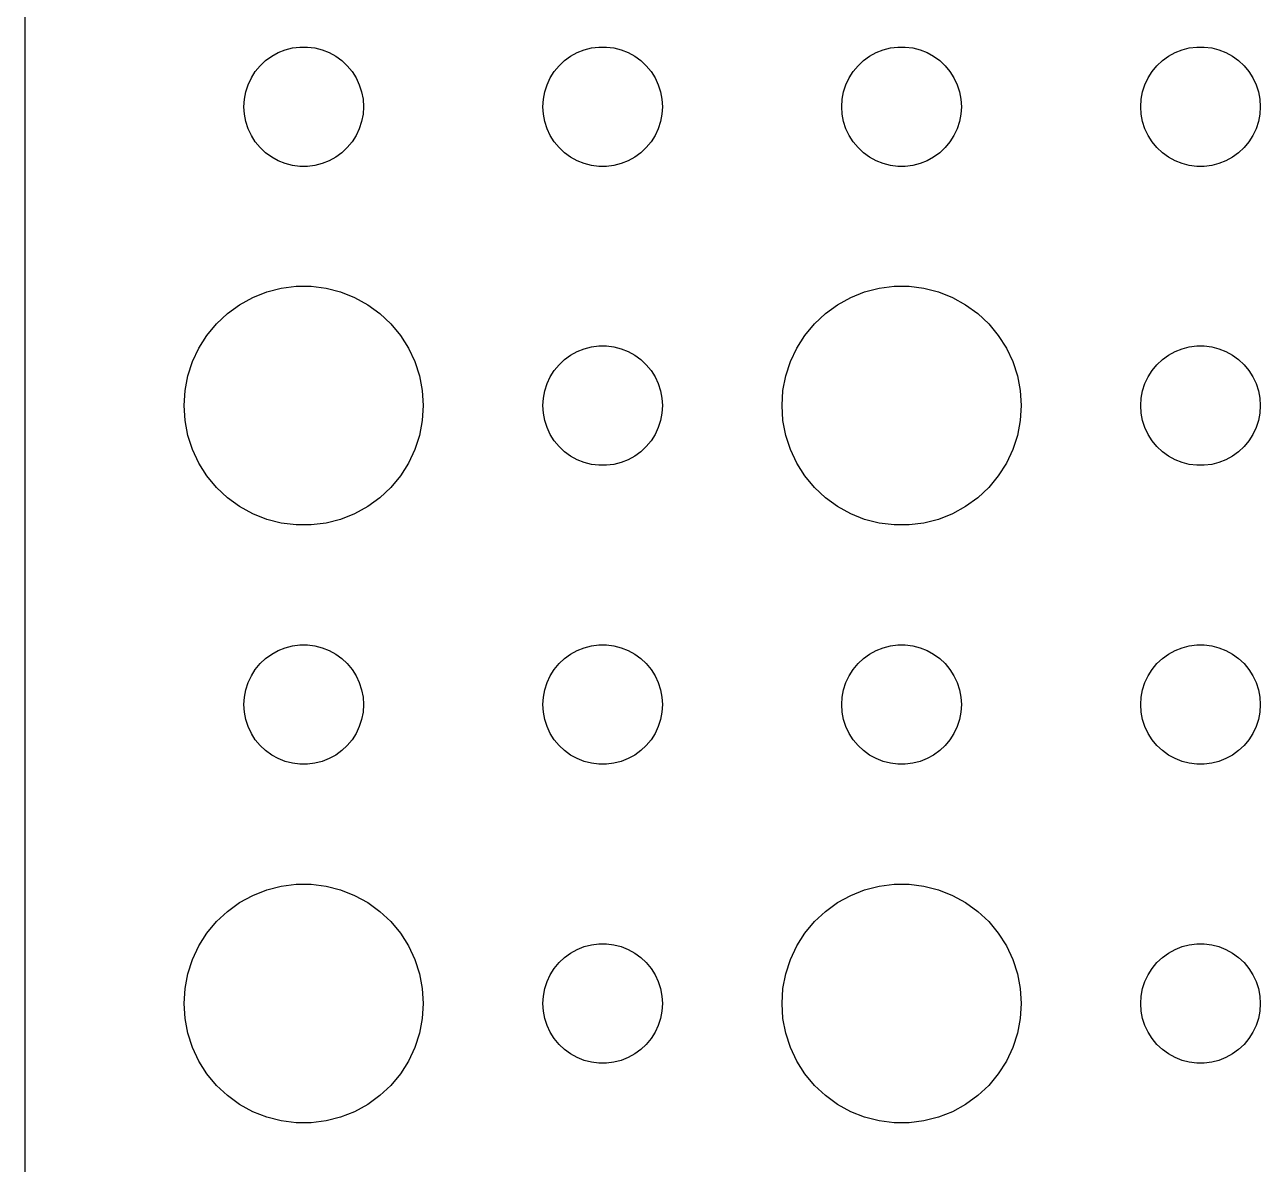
# Model space of a CAD drawing. Header units: metres. Extents: x -134 to 134, y 176 to 394.
# Drawn here: x -134.5 to -103.5, y 223.97 to 252.56 of the extents above; entities that cross this region are included whole.
import ezdxf

# ---------------------------------------------------------------- set-up
doc = ezdxf.new("R2010")
doc.units = ezdxf.units.M

msp = doc.modelspace()

# ---------------------------------------------------------------- linework, layer by layer
for p, q in [((-134.5, 275), (-134.5, 181)), ((-128.456, 251.656), (-128.304, 251.766)), ((-128.304, 251.766), (-128.139, 251.857)), ((-128.139, 251.857), (-127.964, 251.927)), ((-127.964, 251.927), (-127.781, 251.973)), ((-127.781, 251.973), (-127.594, 251.997)), ((-127.594, 251.997), (-127.406, 251.997)), ((-127.406, 251.997), (-127.219, 251.973)), ((-127.219, 251.973), (-127.036, 251.927)), ((-127.036, 251.927), (-126.861, 251.857)), ((-126.861, 251.857), (-126.696, 251.766)), ((-126.696, 251.766), (-126.544, 251.656)), ((-120.956, 251.656), (-120.804, 251.766)), ((-120.804, 251.766), (-120.639, 251.857)), ((-120.639, 251.857), (-120.464, 251.927)), ((-120.464, 251.927), (-120.281, 251.973)), ((-120.281, 251.973), (-120.094, 251.997)), ((-120.094, 251.997), (-119.906, 251.997)), ((-119.906, 251.997), (-119.719, 251.973)), ((-119.719, 251.973), (-119.536, 251.927)), ((-119.536, 251.927), (-119.361, 251.857)), ((-119.361, 251.857), (-119.196, 251.766)), ((-119.196, 251.766), (-119.044, 251.656)), ((-113.456, 251.656), (-113.304, 251.766)), ((-113.304, 251.766), (-113.139, 251.857)), ((-113.139, 251.857), (-112.964, 251.927)), ((-112.964, 251.927), (-112.781, 251.973)), ((-112.781, 251.973), (-112.594, 251.997)), ((-112.594, 251.997), (-112.406, 251.997)), ((-112.406, 251.997), (-112.219, 251.973)), ((-112.219, 251.973), (-112.036, 251.927)), ((-112.036, 251.927), (-111.861, 251.857)), ((-111.861, 251.857), (-111.696, 251.766)), ((-111.696, 251.766), (-111.544, 251.656)), ((-105.956, 251.656), (-105.804, 251.766)), ((-105.804, 251.766), (-105.639, 251.857)), ((-105.639, 251.857), (-105.464, 251.927)), ((-105.464, 251.927), (-105.281, 251.973)), ((-105.281, 251.973), (-105.094, 251.997)), ((-105.094, 251.997), (-104.906, 251.997)), ((-104.906, 251.997), (-104.719, 251.973)), ((-104.719, 251.973), (-104.536, 251.927)), ((-104.536, 251.927), (-104.361, 251.857)), ((-104.361, 251.857), (-104.196, 251.766)), ((-104.196, 251.766), (-104.044, 251.656)), ((-128.714, 251.382), (-128.593, 251.527)), ((-128.593, 251.527), (-128.456, 251.656)), ((-126.544, 251.656), (-126.407, 251.527)), ((-126.407, 251.527), (-126.286, 251.382)), ((-121.214, 251.382), (-121.093, 251.527)), ((-121.093, 251.527), (-120.956, 251.656)), ((-119.044, 251.656), (-118.907, 251.527)), ((-118.907, 251.527), (-118.786, 251.382)), ((-113.714, 251.382), (-113.593, 251.527)), ((-113.593, 251.527), (-113.456, 251.656)), ((-111.544, 251.656), (-111.407, 251.527)), ((-111.407, 251.527), (-111.286, 251.382)), ((-106.214, 251.382), (-106.093, 251.527)), ((-106.093, 251.527), (-105.956, 251.656)), ((-104.044, 251.656), (-103.907, 251.527)), ((-103.907, 251.527), (-103.786, 251.382)), ((-128.895, 251.052), (-128.814, 251.223)), ((-128.814, 251.223), (-128.714, 251.382)), ((-126.286, 251.382), (-126.186, 251.223)), ((-126.186, 251.223), (-126.105, 251.052)), ((-121.395, 251.052), (-121.314, 251.223)), ((-121.314, 251.223), (-121.214, 251.382)), ((-118.786, 251.382), (-118.686, 251.223)), ((-118.686, 251.223), (-118.605, 251.052)), ((-113.895, 251.052), (-113.814, 251.223)), ((-113.814, 251.223), (-113.714, 251.382)), ((-111.286, 251.382), (-111.186, 251.223)), ((-111.186, 251.223), (-111.105, 251.052)), ((-106.395, 251.052), (-106.314, 251.223)), ((-106.314, 251.223), (-106.214, 251.382)), ((-103.786, 251.382), (-103.686, 251.223)), ((-103.686, 251.223), (-103.605, 251.052)), ((-128.988, 250.688), (-128.953, 250.873)), ((-128.953, 250.873), (-128.895, 251.052)), ((-126.105, 251.052), (-126.047, 250.873)), ((-126.047, 250.873), (-126.012, 250.688)), ((-121.488, 250.688), (-121.453, 250.873)), ((-121.453, 250.873), (-121.395, 251.052)), ((-118.605, 251.052), (-118.547, 250.873)), ((-118.547, 250.873), (-118.512, 250.688)), ((-113.988, 250.688), (-113.953, 250.873)), ((-113.953, 250.873), (-113.895, 251.052)), ((-111.105, 251.052), (-111.047, 250.873)), ((-111.047, 250.873), (-111.012, 250.688)), ((-106.488, 250.688), (-106.453, 250.873)), ((-106.453, 250.873), (-106.395, 251.052)), ((-103.605, 251.052), (-103.547, 250.873)), ((-103.547, 250.873), (-103.512, 250.688)), ((-129, 250.5), (-128.988, 250.688)), ((-128.988, 250.312), (-129, 250.5)), ((-126.012, 250.688), (-126, 250.5)), ((-126, 250.5), (-126.012, 250.312)), ((-121.5, 250.5), (-121.488, 250.688)), ((-121.488, 250.312), (-121.5, 250.5)), ((-118.512, 250.688), (-118.5, 250.5)), ((-118.5, 250.5), (-118.512, 250.312)), ((-114, 250.5), (-113.988, 250.688)), ((-113.988, 250.312), (-114, 250.5)), ((-111.012, 250.688), (-111, 250.5)), ((-111, 250.5), (-111.012, 250.312)), ((-106.5, 250.5), (-106.488, 250.688)), ((-106.488, 250.312), (-106.5, 250.5)), ((-103.512, 250.688), (-103.5, 250.5)), ((-103.5, 250.5), (-103.512, 250.312)), ((-128.953, 250.127), (-128.988, 250.312)), ((-126.012, 250.312), (-126.047, 250.127)), ((-121.453, 250.127), (-121.488, 250.312)), ((-118.512, 250.312), (-118.547, 250.127)), ((-113.953, 250.127), (-113.988, 250.312)), ((-111.012, 250.312), (-111.047, 250.127)), ((-106.453, 250.127), (-106.488, 250.312)), ((-103.512, 250.312), (-103.547, 250.127)), ((-128.895, 249.948), (-128.953, 250.127)), ((-128.814, 249.777), (-128.895, 249.948)), ((-126.105, 249.948), (-126.186, 249.777)), ((-126.047, 250.127), (-126.105, 249.948)), ((-121.395, 249.948), (-121.453, 250.127)), ((-121.314, 249.777), (-121.395, 249.948)), ((-118.605, 249.948), (-118.686, 249.777)), ((-118.547, 250.127), (-118.605, 249.948)), ((-113.895, 249.948), (-113.953, 250.127)), ((-113.814, 249.777), (-113.895, 249.948)), ((-111.105, 249.948), (-111.186, 249.777)), ((-111.047, 250.127), (-111.105, 249.948)), ((-106.395, 249.948), (-106.453, 250.127)), ((-106.314, 249.777), (-106.395, 249.948)), ((-103.605, 249.948), (-103.686, 249.777)), ((-103.547, 250.127), (-103.605, 249.948)), ((-128.714, 249.618), (-128.814, 249.777)), ((-128.593, 249.473), (-128.714, 249.618)), ((-126.286, 249.618), (-126.407, 249.473)), ((-126.186, 249.777), (-126.286, 249.618)), ((-121.214, 249.618), (-121.314, 249.777)), ((-121.093, 249.473), (-121.214, 249.618)), ((-118.786, 249.618), (-118.907, 249.473)), ((-118.686, 249.777), (-118.786, 249.618)), ((-113.714, 249.618), (-113.814, 249.777)), ((-113.593, 249.473), (-113.714, 249.618)), ((-111.286, 249.618), (-111.407, 249.473)), ((-111.186, 249.777), (-111.286, 249.618)), ((-106.214, 249.618), (-106.314, 249.777)), ((-106.093, 249.473), (-106.214, 249.618)), ((-103.786, 249.618), (-103.907, 249.473)), ((-103.686, 249.777), (-103.786, 249.618)), ((-128.456, 249.344), (-128.593, 249.473)), ((-128.304, 249.234), (-128.456, 249.344)), ((-126.544, 249.344), (-126.696, 249.234)), ((-126.407, 249.473), (-126.544, 249.344)), ((-120.956, 249.344), (-121.093, 249.473)), ((-120.804, 249.234), (-120.956, 249.344)), ((-119.044, 249.344), (-119.196, 249.234)), ((-118.907, 249.473), (-119.044, 249.344)), ((-113.456, 249.344), (-113.593, 249.473)), ((-113.304, 249.234), (-113.456, 249.344)), ((-111.544, 249.344), (-111.696, 249.234)), ((-111.407, 249.473), (-111.544, 249.344)), ((-105.956, 249.344), (-106.093, 249.473)), ((-105.804, 249.234), (-105.956, 249.344)), ((-104.044, 249.344), (-104.196, 249.234)), ((-103.907, 249.473), (-104.044, 249.344)), ((-128.139, 249.143), (-128.304, 249.234)), ((-127.964, 249.073), (-128.139, 249.143)), ((-127.781, 249.027), (-127.964, 249.073)), ((-127.594, 249.003), (-127.781, 249.027)), ((-127.406, 249.003), (-127.594, 249.003)), ((-127.219, 249.027), (-127.406, 249.003)), ((-127.036, 249.073), (-127.219, 249.027)), ((-126.861, 249.143), (-127.036, 249.073)), ((-126.696, 249.234), (-126.861, 249.143)), ((-120.639, 249.143), (-120.804, 249.234)), ((-120.464, 249.073), (-120.639, 249.143)), ((-120.281, 249.027), (-120.464, 249.073)), ((-120.094, 249.003), (-120.281, 249.027)), ((-119.906, 249.003), (-120.094, 249.003)), ((-119.719, 249.027), (-119.906, 249.003)), ((-119.536, 249.073), (-119.719, 249.027)), ((-119.361, 249.143), (-119.536, 249.073)), ((-119.196, 249.234), (-119.361, 249.143)), ((-113.139, 249.143), (-113.304, 249.234)), ((-112.964, 249.073), (-113.139, 249.143)), ((-112.781, 249.027), (-112.964, 249.073)), ((-112.594, 249.003), (-112.781, 249.027)), ((-112.406, 249.003), (-112.594, 249.003)), ((-112.219, 249.027), (-112.406, 249.003)), ((-112.036, 249.073), (-112.219, 249.027)), ((-111.861, 249.143), (-112.036, 249.073)), ((-111.696, 249.234), (-111.861, 249.143)), ((-105.639, 249.143), (-105.804, 249.234)), ((-105.464, 249.073), (-105.639, 249.143)), ((-105.281, 249.027), (-105.464, 249.073)), ((-105.094, 249.003), (-105.281, 249.027)), ((-104.906, 249.003), (-105.094, 249.003)), ((-104.719, 249.027), (-104.906, 249.003)), ((-104.536, 249.073), (-104.719, 249.027)), ((-104.361, 249.143), (-104.536, 249.073)), ((-104.196, 249.234), (-104.361, 249.143)), ((-128.777, 245.714), (-128.427, 245.853)), ((-128.427, 245.853), (-128.062, 245.947)), ((-128.062, 245.947), (-127.688, 245.994)), ((-127.688, 245.994), (-127.312, 245.994)), ((-127.312, 245.994), (-126.938, 245.947)), ((-126.938, 245.947), (-126.573, 245.853)), ((-126.573, 245.853), (-126.223, 245.714)), ((-113.777, 245.714), (-113.427, 245.853)), ((-113.427, 245.853), (-113.062, 245.947)), ((-113.062, 245.947), (-112.688, 245.994)), ((-112.688, 245.994), (-112.312, 245.994)), ((-112.312, 245.994), (-111.938, 245.947)), ((-111.938, 245.947), (-111.573, 245.853)), ((-111.573, 245.853), (-111.223, 245.714)), ((-129.412, 245.312), (-129.107, 245.533)), ((-129.107, 245.533), (-128.777, 245.714)), ((-126.223, 245.714), (-125.893, 245.533)), ((-125.893, 245.533), (-125.588, 245.312)), ((-114.412, 245.312), (-114.107, 245.533)), ((-114.107, 245.533), (-113.777, 245.714)), ((-111.223, 245.714), (-110.893, 245.533)), ((-110.893, 245.533), (-110.588, 245.312)), ((-129.687, 245.054), (-129.412, 245.312)), ((-125.588, 245.312), (-125.313, 245.054)), ((-114.687, 245.054), (-114.412, 245.312)), ((-110.588, 245.312), (-110.313, 245.054)), ((-129.927, 244.763), (-129.687, 245.054)), ((-125.313, 245.054), (-125.073, 244.763)), ((-114.927, 244.763), (-114.687, 245.054)), ((-110.313, 245.054), (-110.073, 244.763)), ((-130.129, 244.445), (-129.927, 244.763)), ((-125.073, 244.763), (-124.871, 244.445)), ((-115.129, 244.445), (-114.927, 244.763)), ((-110.073, 244.763), (-109.871, 244.445)), ((-130.289, 244.104), (-130.129, 244.445)), ((-124.871, 244.445), (-124.711, 244.104)), ((-120.804, 244.266), (-120.639, 244.357)), ((-120.639, 244.357), (-120.464, 244.427)), ((-120.464, 244.427), (-120.281, 244.473)), ((-120.281, 244.473), (-120.094, 244.497)), ((-120.094, 244.497), (-119.906, 244.497)), ((-119.906, 244.497), (-119.719, 244.473)), ((-119.719, 244.473), (-119.536, 244.427)), ((-119.536, 244.427), (-119.361, 244.357)), ((-119.361, 244.357), (-119.196, 244.266)), ((-115.289, 244.104), (-115.129, 244.445)), ((-109.871, 244.445), (-109.711, 244.104)), ((-105.804, 244.266), (-105.639, 244.357)), ((-105.639, 244.357), (-105.464, 244.427)), ((-105.464, 244.427), (-105.281, 244.473)), ((-105.281, 244.473), (-105.094, 244.497)), ((-105.094, 244.497), (-104.906, 244.497)), ((-104.906, 244.497), (-104.719, 244.473)), ((-104.719, 244.473), (-104.536, 244.427)), ((-104.536, 244.427), (-104.361, 244.357)), ((-104.361, 244.357), (-104.196, 244.266)), ((-130.406, 243.746), (-130.289, 244.104)), ((-124.711, 244.104), (-124.594, 243.746)), ((-121.214, 243.882), (-121.093, 244.027)), ((-121.093, 244.027), (-120.956, 244.156)), ((-120.956, 244.156), (-120.804, 244.266)), ((-119.196, 244.266), (-119.044, 244.156)), ((-119.044, 244.156), (-118.907, 244.027)), ((-118.907, 244.027), (-118.786, 243.882)), ((-115.406, 243.746), (-115.289, 244.104)), ((-109.711, 244.104), (-109.594, 243.746)), ((-106.214, 243.882), (-106.093, 244.027)), ((-106.093, 244.027), (-105.956, 244.156)), ((-105.956, 244.156), (-105.804, 244.266)), ((-104.196, 244.266), (-104.044, 244.156)), ((-104.044, 244.156), (-103.907, 244.027)), ((-103.907, 244.027), (-103.786, 243.882)), ((-130.476, 243.376), (-130.406, 243.746)), ((-124.594, 243.746), (-124.524, 243.376)), ((-121.395, 243.552), (-121.314, 243.723)), ((-121.314, 243.723), (-121.214, 243.882)), ((-118.786, 243.882), (-118.686, 243.723)), ((-118.686, 243.723), (-118.605, 243.552)), ((-115.476, 243.376), (-115.406, 243.746)), ((-109.594, 243.746), (-109.524, 243.376)), ((-106.395, 243.552), (-106.314, 243.723)), ((-106.314, 243.723), (-106.214, 243.882)), ((-103.786, 243.882), (-103.686, 243.723)), ((-103.686, 243.723), (-103.605, 243.552)), ((-130.5, 243), (-130.476, 243.376)), ((-124.524, 243.376), (-124.5, 243)), ((-121.488, 243.188), (-121.453, 243.373)), ((-121.453, 243.373), (-121.395, 243.552)), ((-118.605, 243.552), (-118.547, 243.373)), ((-118.547, 243.373), (-118.512, 243.188)), ((-115.5, 243), (-115.476, 243.376)), ((-109.524, 243.376), (-109.5, 243)), ((-106.488, 243.188), (-106.453, 243.373)), ((-106.453, 243.373), (-106.395, 243.552)), ((-103.605, 243.552), (-103.547, 243.373)), ((-103.547, 243.373), (-103.512, 243.188)), ((-121.5, 243), (-121.488, 243.188)), ((-118.512, 243.188), (-118.5, 243)), ((-106.5, 243), (-106.488, 243.188)), ((-103.512, 243.188), (-103.5, 243)), ((-130.476, 242.624), (-130.5, 243)), ((-124.5, 243), (-124.524, 242.624)), ((-121.488, 242.812), (-121.5, 243)), ((-121.453, 242.627), (-121.488, 242.812)), ((-118.512, 242.812), (-118.547, 242.627)), ((-118.5, 243), (-118.512, 242.812)), ((-115.476, 242.624), (-115.5, 243)), ((-109.5, 243), (-109.524, 242.624)), ((-106.488, 242.812), (-106.5, 243)), ((-106.453, 242.627), (-106.488, 242.812)), ((-103.512, 242.812), (-103.547, 242.627)), ((-103.5, 243), (-103.512, 242.812)), ((-130.406, 242.254), (-130.476, 242.624)), ((-124.524, 242.624), (-124.594, 242.254)), ((-121.395, 242.448), (-121.453, 242.627)), ((-121.314, 242.277), (-121.395, 242.448)), ((-118.605, 242.448), (-118.686, 242.277)), ((-118.547, 242.627), (-118.605, 242.448)), ((-115.406, 242.254), (-115.476, 242.624)), ((-109.524, 242.624), (-109.594, 242.254)), ((-106.395, 242.448), (-106.453, 242.627)), ((-106.314, 242.277), (-106.395, 242.448)), ((-103.605, 242.448), (-103.686, 242.277)), ((-103.547, 242.627), (-103.605, 242.448)), ((-130.289, 241.896), (-130.406, 242.254)), ((-124.594, 242.254), (-124.711, 241.896)), ((-121.214, 242.118), (-121.314, 242.277)), ((-121.093, 241.973), (-121.214, 242.118)), ((-118.786, 242.118), (-118.907, 241.973)), ((-118.686, 242.277), (-118.786, 242.118)), ((-115.289, 241.896), (-115.406, 242.254)), ((-109.594, 242.254), (-109.711, 241.896)), ((-106.214, 242.118), (-106.314, 242.277)), ((-106.093, 241.973), (-106.214, 242.118)), ((-103.786, 242.118), (-103.907, 241.973)), ((-103.686, 242.277), (-103.786, 242.118)), ((-130.129, 241.555), (-130.289, 241.896)), ((-124.711, 241.896), (-124.871, 241.555)), ((-120.956, 241.844), (-121.093, 241.973)), ((-120.804, 241.734), (-120.956, 241.844)), ((-119.044, 241.844), (-119.196, 241.734)), ((-118.907, 241.973), (-119.044, 241.844)), ((-115.129, 241.555), (-115.289, 241.896)), ((-109.711, 241.896), (-109.871, 241.555)), ((-105.956, 241.844), (-106.093, 241.973)), ((-105.804, 241.734), (-105.956, 241.844)), ((-104.044, 241.844), (-104.196, 241.734)), ((-103.907, 241.973), (-104.044, 241.844)), ((-129.927, 241.237), (-130.129, 241.555)), ((-124.871, 241.555), (-125.073, 241.237)), ((-120.639, 241.643), (-120.804, 241.734)), ((-120.464, 241.573), (-120.639, 241.643)), ((-120.281, 241.527), (-120.464, 241.573)), ((-120.094, 241.503), (-120.281, 241.527)), ((-119.906, 241.503), (-120.094, 241.503)), ((-119.719, 241.527), (-119.906, 241.503)), ((-119.536, 241.573), (-119.719, 241.527)), ((-119.361, 241.643), (-119.536, 241.573)), ((-119.196, 241.734), (-119.361, 241.643)), ((-114.927, 241.237), (-115.129, 241.555)), ((-109.871, 241.555), (-110.073, 241.237)), ((-105.639, 241.643), (-105.804, 241.734)), ((-105.464, 241.573), (-105.639, 241.643)), ((-105.281, 241.527), (-105.464, 241.573)), ((-105.094, 241.503), (-105.281, 241.527)), ((-104.906, 241.503), (-105.094, 241.503)), ((-104.719, 241.527), (-104.906, 241.503)), ((-104.536, 241.573), (-104.719, 241.527)), ((-104.361, 241.643), (-104.536, 241.573)), ((-104.196, 241.734), (-104.361, 241.643)), ((-129.687, 240.946), (-129.927, 241.237)), ((-125.073, 241.237), (-125.313, 240.946)), ((-114.687, 240.946), (-114.927, 241.237)), ((-110.073, 241.237), (-110.313, 240.946)), ((-129.412, 240.688), (-129.687, 240.946)), ((-125.313, 240.946), (-125.588, 240.688)), ((-114.412, 240.688), (-114.687, 240.946)), ((-110.313, 240.946), (-110.588, 240.688)), ((-129.107, 240.467), (-129.412, 240.688)), ((-125.588, 240.688), (-125.893, 240.467)), ((-114.107, 240.467), (-114.412, 240.688)), ((-110.588, 240.688), (-110.893, 240.467)), ((-128.777, 240.286), (-129.107, 240.467)), ((-128.427, 240.147), (-128.777, 240.286)), ((-126.223, 240.286), (-126.573, 240.147)), ((-125.893, 240.467), (-126.223, 240.286)), ((-113.777, 240.286), (-114.107, 240.467)), ((-113.427, 240.147), (-113.777, 240.286)), ((-111.223, 240.286), (-111.573, 240.147)), ((-110.893, 240.467), (-111.223, 240.286)), ((-128.062, 240.053), (-128.427, 240.147)), ((-127.688, 240.006), (-128.062, 240.053)), ((-127.312, 240.006), (-127.688, 240.006)), ((-126.938, 240.053), (-127.312, 240.006)), ((-126.573, 240.147), (-126.938, 240.053)), ((-113.062, 240.053), (-113.427, 240.147)), ((-112.688, 240.006), (-113.062, 240.053)), ((-112.312, 240.006), (-112.688, 240.006)), ((-111.938, 240.053), (-112.312, 240.006)), ((-111.573, 240.147), (-111.938, 240.053)), ((-128.304, 236.766), (-128.139, 236.857)), ((-128.139, 236.857), (-127.964, 236.927)), ((-127.964, 236.927), (-127.781, 236.973)), ((-127.781, 236.973), (-127.594, 236.997)), ((-127.594, 236.997), (-127.406, 236.997)), ((-127.406, 236.997), (-127.219, 236.973)), ((-127.219, 236.973), (-127.036, 236.927)), ((-127.036, 236.927), (-126.861, 236.857)), ((-126.861, 236.857), (-126.696, 236.766)), ((-120.804, 236.766), (-120.639, 236.857)), ((-120.639, 236.857), (-120.464, 236.927)), ((-120.464, 236.927), (-120.281, 236.973)), ((-120.281, 236.973), (-120.094, 236.997)), ((-120.094, 236.997), (-119.906, 236.997)), ((-119.906, 236.997), (-119.719, 236.973)), ((-119.719, 236.973), (-119.536, 236.927)), ((-119.536, 236.927), (-119.361, 236.857)), ((-119.361, 236.857), (-119.196, 236.766)), ((-113.304, 236.766), (-113.139, 236.857)), ((-113.139, 236.857), (-112.964, 236.927)), ((-112.964, 236.927), (-112.781, 236.973)), ((-112.781, 236.973), (-112.594, 236.997)), ((-112.594, 236.997), (-112.406, 236.997)), ((-112.406, 236.997), (-112.219, 236.973)), ((-112.219, 236.973), (-112.036, 236.927)), ((-112.036, 236.927), (-111.861, 236.857)), ((-111.861, 236.857), (-111.696, 236.766)), ((-105.804, 236.766), (-105.639, 236.857)), ((-105.639, 236.857), (-105.464, 236.927)), ((-105.464, 236.927), (-105.281, 236.973)), ((-105.281, 236.973), (-105.094, 236.997)), ((-105.094, 236.997), (-104.906, 236.997)), ((-104.906, 236.997), (-104.719, 236.973)), ((-104.719, 236.973), (-104.536, 236.927)), ((-104.536, 236.927), (-104.361, 236.857)), ((-104.361, 236.857), (-104.196, 236.766)), ((-128.593, 236.527), (-128.456, 236.656)), ((-128.456, 236.656), (-128.304, 236.766)), ((-126.696, 236.766), (-126.544, 236.656)), ((-126.544, 236.656), (-126.407, 236.527)), ((-121.093, 236.527), (-120.956, 236.656)), ((-120.956, 236.656), (-120.804, 236.766)), ((-119.196, 236.766), (-119.044, 236.656)), ((-119.044, 236.656), (-118.907, 236.527)), ((-113.593, 236.527), (-113.456, 236.656)), ((-113.456, 236.656), (-113.304, 236.766)), ((-111.696, 236.766), (-111.544, 236.656)), ((-111.544, 236.656), (-111.407, 236.527)), ((-106.093, 236.527), (-105.956, 236.656)), ((-105.956, 236.656), (-105.804, 236.766)), ((-104.196, 236.766), (-104.044, 236.656)), ((-104.044, 236.656), (-103.907, 236.527)), ((-128.895, 236.052), (-128.814, 236.223)), ((-128.814, 236.223), (-128.714, 236.382)), ((-128.714, 236.382), (-128.593, 236.527)), ((-126.407, 236.527), (-126.286, 236.382)), ((-126.286, 236.382), (-126.186, 236.223)), ((-126.186, 236.223), (-126.105, 236.052)), ((-121.395, 236.052), (-121.314, 236.223)), ((-121.314, 236.223), (-121.214, 236.382)), ((-121.214, 236.382), (-121.093, 236.527)), ((-118.907, 236.527), (-118.786, 236.382)), ((-118.786, 236.382), (-118.686, 236.223)), ((-118.686, 236.223), (-118.605, 236.052)), ((-113.895, 236.052), (-113.814, 236.223)), ((-113.814, 236.223), (-113.714, 236.382)), ((-113.714, 236.382), (-113.593, 236.527)), ((-111.407, 236.527), (-111.286, 236.382)), ((-111.286, 236.382), (-111.186, 236.223)), ((-111.186, 236.223), (-111.105, 236.052)), ((-106.395, 236.052), (-106.314, 236.223)), ((-106.314, 236.223), (-106.214, 236.382)), ((-106.214, 236.382), (-106.093, 236.527)), ((-103.907, 236.527), (-103.786, 236.382)), ((-103.786, 236.382), (-103.686, 236.223)), ((-103.686, 236.223), (-103.605, 236.052)), ((-128.953, 235.873), (-128.895, 236.052)), ((-126.105, 236.052), (-126.047, 235.873)), ((-121.453, 235.873), (-121.395, 236.052)), ((-118.605, 236.052), (-118.547, 235.873)), ((-113.953, 235.873), (-113.895, 236.052)), ((-111.105, 236.052), (-111.047, 235.873)), ((-106.453, 235.873), (-106.395, 236.052)), ((-103.605, 236.052), (-103.547, 235.873)), ((-129, 235.5), (-128.988, 235.688)), ((-128.988, 235.688), (-128.953, 235.873)), ((-126.047, 235.873), (-126.012, 235.688)), ((-126.012, 235.688), (-126, 235.5)), ((-121.5, 235.5), (-121.488, 235.688)), ((-121.488, 235.688), (-121.453, 235.873)), ((-118.547, 235.873), (-118.512, 235.688)), ((-118.512, 235.688), (-118.5, 235.5)), ((-114, 235.5), (-113.988, 235.688)), ((-113.988, 235.688), (-113.953, 235.873)), ((-111.047, 235.873), (-111.012, 235.688)), ((-111.012, 235.688), (-111, 235.5)), ((-106.5, 235.5), (-106.488, 235.688)), ((-106.488, 235.688), (-106.453, 235.873)), ((-103.547, 235.873), (-103.512, 235.688)), ((-103.512, 235.688), (-103.5, 235.5)), ((-128.988, 235.312), (-129, 235.5)), ((-128.953, 235.127), (-128.988, 235.312)), ((-126.012, 235.312), (-126.047, 235.127)), ((-126, 235.5), (-126.012, 235.312)), ((-121.488, 235.312), (-121.5, 235.5)), ((-121.453, 235.127), (-121.488, 235.312)), ((-118.512, 235.312), (-118.547, 235.127)), ((-118.5, 235.5), (-118.512, 235.312)), ((-113.988, 235.312), (-114, 235.5)), ((-113.953, 235.127), (-113.988, 235.312)), ((-111.012, 235.312), (-111.047, 235.127)), ((-111, 235.5), (-111.012, 235.312)), ((-106.488, 235.312), (-106.5, 235.5)), ((-106.453, 235.127), (-106.488, 235.312)), ((-103.512, 235.312), (-103.547, 235.127)), ((-103.5, 235.5), (-103.512, 235.312)), ((-128.895, 234.948), (-128.953, 235.127)), ((-126.047, 235.127), (-126.105, 234.948)), ((-121.395, 234.948), (-121.453, 235.127)), ((-118.547, 235.127), (-118.605, 234.948)), ((-113.895, 234.948), (-113.953, 235.127)), ((-111.047, 235.127), (-111.105, 234.948)), ((-106.395, 234.948), (-106.453, 235.127)), ((-103.547, 235.127), (-103.605, 234.948)), ((-128.814, 234.777), (-128.895, 234.948)), ((-128.714, 234.618), (-128.814, 234.777)), ((-126.186, 234.777), (-126.286, 234.618)), ((-126.105, 234.948), (-126.186, 234.777)), ((-121.314, 234.777), (-121.395, 234.948)), ((-121.214, 234.618), (-121.314, 234.777)), ((-118.686, 234.777), (-118.786, 234.618)), ((-118.605, 234.948), (-118.686, 234.777)), ((-113.814, 234.777), (-113.895, 234.948)), ((-113.714, 234.618), (-113.814, 234.777)), ((-111.186, 234.777), (-111.286, 234.618)), ((-111.105, 234.948), (-111.186, 234.777)), ((-106.314, 234.777), (-106.395, 234.948)), ((-106.214, 234.618), (-106.314, 234.777)), ((-103.686, 234.777), (-103.786, 234.618)), ((-103.605, 234.948), (-103.686, 234.777)), ((-128.593, 234.473), (-128.714, 234.618)), ((-128.456, 234.344), (-128.593, 234.473)), ((-126.407, 234.473), (-126.544, 234.344)), ((-126.286, 234.618), (-126.407, 234.473)), ((-121.093, 234.473), (-121.214, 234.618)), ((-120.956, 234.344), (-121.093, 234.473)), ((-118.907, 234.473), (-119.044, 234.344)), ((-118.786, 234.618), (-118.907, 234.473)), ((-113.593, 234.473), (-113.714, 234.618)), ((-113.456, 234.344), (-113.593, 234.473)), ((-111.407, 234.473), (-111.544, 234.344)), ((-111.286, 234.618), (-111.407, 234.473)), ((-106.093, 234.473), (-106.214, 234.618)), ((-105.956, 234.344), (-106.093, 234.473)), ((-103.907, 234.473), (-104.044, 234.344)), ((-103.786, 234.618), (-103.907, 234.473)), ((-128.304, 234.234), (-128.456, 234.344)), ((-128.139, 234.143), (-128.304, 234.234)), ((-127.964, 234.073), (-128.139, 234.143)), ((-127.781, 234.027), (-127.964, 234.073)), ((-127.036, 234.073), (-127.219, 234.027)), ((-126.861, 234.143), (-127.036, 234.073)), ((-126.696, 234.234), (-126.861, 234.143)), ((-126.544, 234.344), (-126.696, 234.234)), ((-120.804, 234.234), (-120.956, 234.344)), ((-120.639, 234.143), (-120.804, 234.234)), ((-120.464, 234.073), (-120.639, 234.143)), ((-120.281, 234.027), (-120.464, 234.073)), ((-119.536, 234.073), (-119.719, 234.027)), ((-119.361, 234.143), (-119.536, 234.073)), ((-119.196, 234.234), (-119.361, 234.143)), ((-119.044, 234.344), (-119.196, 234.234)), ((-113.304, 234.234), (-113.456, 234.344)), ((-113.139, 234.143), (-113.304, 234.234)), ((-112.964, 234.073), (-113.139, 234.143)), ((-112.781, 234.027), (-112.964, 234.073)), ((-112.036, 234.073), (-112.219, 234.027)), ((-111.861, 234.143), (-112.036, 234.073)), ((-111.696, 234.234), (-111.861, 234.143)), ((-111.544, 234.344), (-111.696, 234.234)), ((-105.804, 234.234), (-105.956, 234.344)), ((-105.639, 234.143), (-105.804, 234.234)), ((-105.464, 234.073), (-105.639, 234.143)), ((-105.281, 234.027), (-105.464, 234.073)), ((-104.536, 234.073), (-104.719, 234.027)), ((-104.361, 234.143), (-104.536, 234.073)), ((-104.196, 234.234), (-104.361, 234.143)), ((-104.044, 234.344), (-104.196, 234.234)), ((-127.594, 234.003), (-127.781, 234.027)), ((-127.406, 234.003), (-127.594, 234.003)), ((-127.219, 234.027), (-127.406, 234.003)), ((-120.094, 234.003), (-120.281, 234.027)), ((-119.906, 234.003), (-120.094, 234.003)), ((-119.719, 234.027), (-119.906, 234.003)), ((-112.594, 234.003), (-112.781, 234.027)), ((-112.406, 234.003), (-112.594, 234.003)), ((-112.219, 234.027), (-112.406, 234.003)), ((-105.094, 234.003), (-105.281, 234.027)), ((-104.906, 234.003), (-105.094, 234.003)), ((-104.719, 234.027), (-104.906, 234.003)), ((-128.062, 230.947), (-127.688, 230.994)), ((-127.688, 230.994), (-127.312, 230.994)), ((-127.312, 230.994), (-126.938, 230.947)), ((-113.062, 230.947), (-112.688, 230.994)), ((-112.688, 230.994), (-112.312, 230.994)), ((-112.312, 230.994), (-111.938, 230.947)), ((-129.107, 230.533), (-128.777, 230.714)), ((-128.777, 230.714), (-128.427, 230.853)), ((-128.427, 230.853), (-128.062, 230.947)), ((-126.938, 230.947), (-126.573, 230.853)), ((-126.573, 230.853), (-126.223, 230.714)), ((-126.223, 230.714), (-125.893, 230.533)), ((-114.107, 230.533), (-113.777, 230.714)), ((-113.777, 230.714), (-113.427, 230.853)), ((-113.427, 230.853), (-113.062, 230.947)), ((-111.938, 230.947), (-111.573, 230.853)), ((-111.573, 230.853), (-111.223, 230.714)), ((-111.223, 230.714), (-110.893, 230.533)), ((-129.412, 230.312), (-129.107, 230.533)), ((-125.893, 230.533), (-125.588, 230.312)), ((-114.412, 230.312), (-114.107, 230.533)), ((-110.893, 230.533), (-110.588, 230.312)), ((-129.927, 229.763), (-129.687, 230.054)), ((-129.687, 230.054), (-129.412, 230.312)), ((-125.588, 230.312), (-125.313, 230.054)), ((-125.313, 230.054), (-125.073, 229.763)), ((-114.927, 229.763), (-114.687, 230.054)), ((-114.687, 230.054), (-114.412, 230.312)), ((-110.588, 230.312), (-110.313, 230.054)), ((-110.313, 230.054), (-110.073, 229.763)), ((-130.129, 229.445), (-129.927, 229.763)), ((-125.073, 229.763), (-124.871, 229.445)), ((-115.129, 229.445), (-114.927, 229.763)), ((-110.073, 229.763), (-109.871, 229.445)), ((-130.289, 229.104), (-130.129, 229.445)), ((-124.871, 229.445), (-124.711, 229.104)), ((-120.639, 229.357), (-120.464, 229.427)), ((-120.464, 229.427), (-120.281, 229.473)), ((-120.281, 229.473), (-120.094, 229.497)), ((-120.094, 229.497), (-119.906, 229.497)), ((-119.906, 229.497), (-119.719, 229.473)), ((-119.719, 229.473), (-119.536, 229.427)), ((-119.536, 229.427), (-119.361, 229.357)), ((-115.289, 229.104), (-115.129, 229.445)), ((-109.871, 229.445), (-109.711, 229.104)), ((-105.639, 229.357), (-105.464, 229.427)), ((-105.464, 229.427), (-105.281, 229.473)), ((-105.281, 229.473), (-105.094, 229.497)), ((-105.094, 229.497), (-104.906, 229.497)), ((-104.906, 229.497), (-104.719, 229.473)), ((-104.719, 229.473), (-104.536, 229.427)), ((-104.536, 229.427), (-104.361, 229.357)), ((-130.406, 228.746), (-130.289, 229.104)), ((-124.711, 229.104), (-124.594, 228.746)), ((-121.093, 229.027), (-120.956, 229.156)), ((-120.956, 229.156), (-120.804, 229.266)), ((-120.804, 229.266), (-120.639, 229.357)), ((-119.361, 229.357), (-119.196, 229.266)), ((-119.196, 229.266), (-119.044, 229.156)), ((-119.044, 229.156), (-118.907, 229.027)), ((-115.406, 228.746), (-115.289, 229.104)), ((-109.711, 229.104), (-109.594, 228.746)), ((-106.093, 229.027), (-105.956, 229.156)), ((-105.956, 229.156), (-105.804, 229.266)), ((-105.804, 229.266), (-105.639, 229.357)), ((-104.361, 229.357), (-104.196, 229.266)), ((-104.196, 229.266), (-104.044, 229.156)), ((-104.044, 229.156), (-103.907, 229.027)), ((-121.314, 228.723), (-121.214, 228.882)), ((-121.214, 228.882), (-121.093, 229.027)), ((-118.907, 229.027), (-118.786, 228.882)), ((-118.786, 228.882), (-118.686, 228.723)), ((-106.314, 228.723), (-106.214, 228.882)), ((-106.214, 228.882), (-106.093, 229.027)), ((-103.907, 229.027), (-103.786, 228.882)), ((-103.786, 228.882), (-103.686, 228.723)), ((-130.476, 228.376), (-130.406, 228.746)), ((-124.594, 228.746), (-124.524, 228.376)), ((-121.453, 228.373), (-121.395, 228.552)), ((-121.395, 228.552), (-121.314, 228.723)), ((-118.686, 228.723), (-118.605, 228.552)), ((-118.605, 228.552), (-118.547, 228.373)), ((-115.476, 228.376), (-115.406, 228.746)), ((-109.594, 228.746), (-109.524, 228.376)), ((-106.453, 228.373), (-106.395, 228.552)), ((-106.395, 228.552), (-106.314, 228.723)), ((-103.686, 228.723), (-103.605, 228.552)), ((-103.605, 228.552), (-103.547, 228.373)), ((-130.5, 228), (-130.476, 228.376)), ((-124.524, 228.376), (-124.5, 228)), ((-121.5, 228), (-121.488, 228.188)), ((-121.488, 228.188), (-121.453, 228.373)), ((-118.547, 228.373), (-118.512, 228.188)), ((-118.512, 228.188), (-118.5, 228)), ((-115.5, 228), (-115.476, 228.376)), ((-109.524, 228.376), (-109.5, 228)), ((-106.5, 228), (-106.488, 228.188)), ((-106.488, 228.188), (-106.453, 228.373)), ((-103.547, 228.373), (-103.512, 228.188)), ((-103.512, 228.188), (-103.5, 228)), ((-130.476, 227.624), (-130.5, 228)), ((-124.5, 228), (-124.524, 227.624)), ((-121.488, 227.812), (-121.5, 228)), ((-118.5, 228), (-118.512, 227.812)), ((-115.476, 227.624), (-115.5, 228)), ((-109.5, 228), (-109.524, 227.624)), ((-106.488, 227.812), (-106.5, 228)), ((-103.5, 228), (-103.512, 227.812)), ((-130.406, 227.254), (-130.476, 227.624)), ((-124.524, 227.624), (-124.594, 227.254)), ((-121.453, 227.627), (-121.488, 227.812)), ((-121.395, 227.448), (-121.453, 227.627)), ((-118.547, 227.627), (-118.605, 227.448)), ((-118.512, 227.812), (-118.547, 227.627)), ((-115.406, 227.254), (-115.476, 227.624)), ((-109.524, 227.624), (-109.594, 227.254)), ((-106.453, 227.627), (-106.488, 227.812)), ((-106.395, 227.448), (-106.453, 227.627)), ((-103.547, 227.627), (-103.605, 227.448)), ((-103.512, 227.812), (-103.547, 227.627)), ((-130.289, 226.896), (-130.406, 227.254)), ((-124.594, 227.254), (-124.711, 226.896)), ((-121.314, 227.277), (-121.395, 227.448)), ((-121.214, 227.118), (-121.314, 227.277)), ((-118.686, 227.277), (-118.786, 227.118)), ((-118.605, 227.448), (-118.686, 227.277)), ((-115.289, 226.896), (-115.406, 227.254)), ((-109.594, 227.254), (-109.711, 226.896)), ((-106.314, 227.277), (-106.395, 227.448)), ((-106.214, 227.118), (-106.314, 227.277)), ((-103.686, 227.277), (-103.786, 227.118)), ((-103.605, 227.448), (-103.686, 227.277)), ((-121.093, 226.973), (-121.214, 227.118)), ((-120.956, 226.844), (-121.093, 226.973)), ((-118.907, 226.973), (-119.044, 226.844)), ((-118.786, 227.118), (-118.907, 226.973)), ((-106.093, 226.973), (-106.214, 227.118)), ((-105.956, 226.844), (-106.093, 226.973)), ((-103.907, 226.973), (-104.044, 226.844)), ((-103.786, 227.118), (-103.907, 226.973)), ((-130.129, 226.555), (-130.289, 226.896)), ((-124.711, 226.896), (-124.871, 226.555)), ((-120.804, 226.734), (-120.956, 226.844)), ((-120.639, 226.643), (-120.804, 226.734)), ((-120.464, 226.573), (-120.639, 226.643)), ((-119.361, 226.643), (-119.536, 226.573)), ((-119.196, 226.734), (-119.361, 226.643)), ((-119.044, 226.844), (-119.196, 226.734)), ((-115.129, 226.555), (-115.289, 226.896)), ((-109.711, 226.896), (-109.871, 226.555)), ((-105.804, 226.734), (-105.956, 226.844)), ((-105.639, 226.643), (-105.804, 226.734)), ((-105.464, 226.573), (-105.639, 226.643)), ((-104.361, 226.643), (-104.536, 226.573)), ((-104.196, 226.734), (-104.361, 226.643)), ((-104.044, 226.844), (-104.196, 226.734)), ((-129.927, 226.237), (-130.129, 226.555)), ((-124.871, 226.555), (-125.073, 226.237)), ((-120.281, 226.527), (-120.464, 226.573)), ((-120.094, 226.503), (-120.281, 226.527)), ((-119.906, 226.503), (-120.094, 226.503)), ((-119.719, 226.527), (-119.906, 226.503)), ((-119.536, 226.573), (-119.719, 226.527)), ((-114.927, 226.237), (-115.129, 226.555)), ((-109.871, 226.555), (-110.073, 226.237)), ((-105.281, 226.527), (-105.464, 226.573)), ((-105.094, 226.503), (-105.281, 226.527)), ((-104.906, 226.503), (-105.094, 226.503)), ((-104.719, 226.527), (-104.906, 226.503)), ((-104.536, 226.573), (-104.719, 226.527)), ((-129.687, 225.946), (-129.927, 226.237)), ((-125.073, 226.237), (-125.313, 225.946)), ((-114.687, 225.946), (-114.927, 226.237)), ((-110.073, 226.237), (-110.313, 225.946)), ((-129.412, 225.688), (-129.687, 225.946)), ((-129.107, 225.467), (-129.412, 225.688)), ((-125.588, 225.688), (-125.893, 225.467)), ((-125.313, 225.946), (-125.588, 225.688)), ((-114.412, 225.688), (-114.687, 225.946)), ((-114.107, 225.467), (-114.412, 225.688)), ((-110.588, 225.688), (-110.893, 225.467)), ((-110.313, 225.946), (-110.588, 225.688)), ((-128.777, 225.286), (-129.107, 225.467)), ((-125.893, 225.467), (-126.223, 225.286)), ((-113.777, 225.286), (-114.107, 225.467)), ((-110.893, 225.467), (-111.223, 225.286)), ((-128.427, 225.147), (-128.777, 225.286)), ((-128.062, 225.053), (-128.427, 225.147)), ((-126.573, 225.147), (-126.938, 225.053)), ((-126.223, 225.286), (-126.573, 225.147)), ((-113.427, 225.147), (-113.777, 225.286)), ((-113.062, 225.053), (-113.427, 225.147)), ((-111.573, 225.147), (-111.938, 225.053)), ((-111.223, 225.286), (-111.573, 225.147)), ((-127.688, 225.006), (-128.062, 225.053)), ((-127.312, 225.006), (-127.688, 225.006)), ((-126.938, 225.053), (-127.312, 225.006)), ((-112.688, 225.006), (-113.062, 225.053)), ((-112.312, 225.006), (-112.688, 225.006)), ((-111.938, 225.053), (-112.312, 225.006))]:
    msp.add_line(p, q)

doc.saveas('drawing.dxf')
